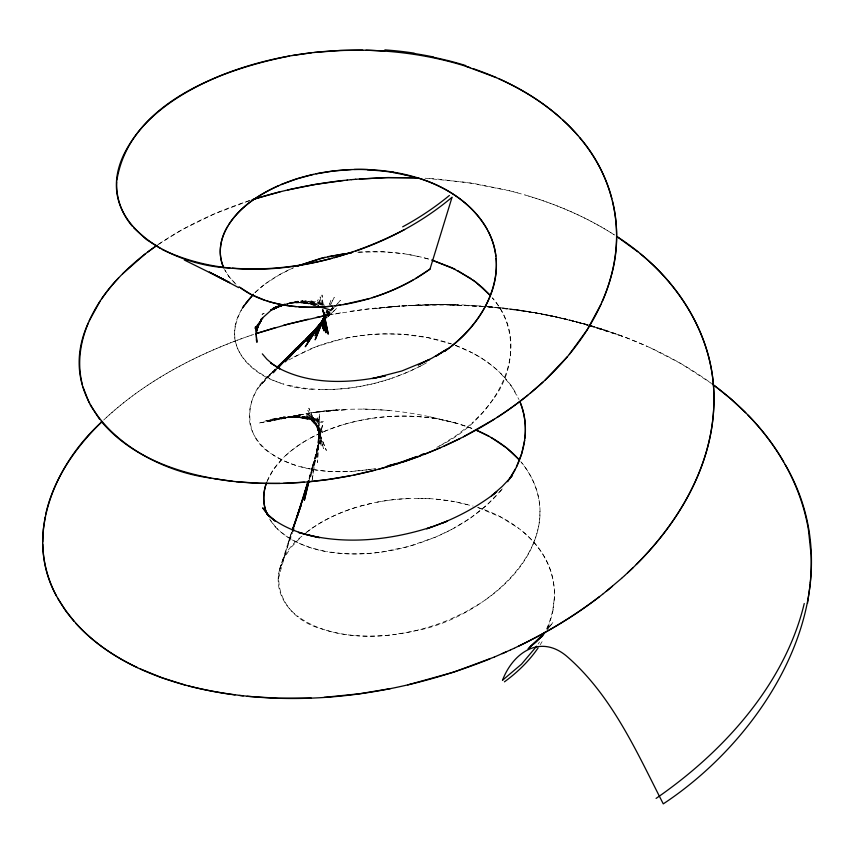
<?xml version="1.0" encoding="UTF-8"?>
<svg xmlns="http://www.w3.org/2000/svg" width="854" height="854" viewBox="0 0 854 854"><rect width="100%" height="100%" fill="white"/><g stroke="black" fill="none" stroke-linecap="round" stroke-linejoin="round"><path stroke-width="0.64" stroke-dasharray="4.27 3.2" d="M554.203 599.476L552.901 609.489M235.352 326.463C229.939 355.84 258.26 377.649 283.838 383.916M235.661 324.819L238.181 316.588L241.33 310.045M279.546 569.864C274.497 587.701 283.806 606.703 298.58 616.887M309.18 479.767L312.831 464.928L321.531 438.305L311.294 470.789L318.553 443.706L311.005 476.244L322.791 423.723L315.98 453.826L311.934 481.613L320.325 428.452L316.3 458.395L318.884 432.797L317.592 462.548L319.385 413.528L318.617 440.376L317.805 417.051L319.684 443.706L316.855 420.467L321.382 446.471L316.546 423.413L323.559 448.66L316.759 425.89L326.356 450.474L308.828 408.18L318.499 429.84L307.835 410.411L319.791 431.131L307.13 412.322L321.253 431.996L306.629 413.912L322.769 432.455L306.234 415.193L324.264 432.519M309.5 478.816L312.831 464.928L308.817 478.816M278.255 578.798L291.246 533.163M279.984 568.22L283.944 558.367L290.125 548.695M291.662 532.352L288.129 543.678L291.929 532.394M290.381 535.629L279.482 570.098L292.559 532.576M309.255 478.923L315.66 458.886L308.902 478.71M326.036 313.055L327.007 310.568M329.409 304.355L330.85 300.629L329.377 304.205M266.907 481.741L273.323 469.657L283.923 457.168M325.94 312.543L326.922 310.151M267.185 481.058C274.945 462.42 291.289 448.937 308.443 439.18M546.485 629.12C552.175 616.716 555.079 602.988 554.299 589.324A82.326 60.154 -10.5 0 0 554.065 586.527L553.68 583.837A197.722 144.486 -9.6 0 0 552.506 577.752L551.545 573.771A115.109 84.066 -8.9 0 0 549.912 568.828C544.329 553.243 533.504 539.931 520.577 529.768M529.886 551.225C536.515 538.372 540.379 523.918 539.856 509.39M326.559 312.649L327.744 310.301L325.257 314.902M330.701 304.44L334.256 297.416L330.658 304.408M241.821 309.169C212.934 357.25 275.287 390.694 316.044 389.232M528.583 553.67C517.866 573.098 501.544 588.94 483.311 601.323M547.307 629.227L550.029 624.786L547.318 628.971M326.452 314.966L328.555 311.657M494.615 397.398C514.599 369.718 517.225 329.292 495.448 301.814M538.116 644.097L539.482 641.994M326.911 313.834L329.153 310.536M493.196 399.48L483.524 411.649L472.059 423.072M327.263 314.646L329.601 311.561M330.381 310.536L332.708 307.451M326.441 315.35L329.569 311.358M330.349 310.354L332.697 307.355M548.738 627.797L553.104 622.214L547.627 629.195M502.259 488.926L498.245 493.633M291.46 546.998L301.633 536.419M501.458 489.897L487.015 504.885L471.504 517.236M327.146 315.361L334.213 307.376M335.088 306.372L340.394 300.384L337.842 303.266M325.918 316.685L334.437 307.098M327.712 315.841L330.274 312.959L327.541 315.895M275.308 369.398L259.894 385.891C248.92 400.12 245.098 421.022 255.09 436.8M496.238 495.843C480.119 513.073 460.007 526.245 438.518 535.821M275.5 369.483L259.894 385.891L267.686 376.667L275.308 369.654M267.9 376.454C243.913 396.181 242.547 437.28 271.156 453.559M267.035 377.34L275.383 369.024M328.064 316.695L336.54 308.401L327.445 317.197M254.919 292.708L263.352 285.375M269.416 374.938L276.055 369.035M103.686 420.019C144.572 381.503 195.32 354.88 248.002 336.359M255.165 292.474C266.181 281.895 279.439 273.921 293.36 267.793L279.738 274.561L265.295 283.891M106.216 417.649C145.628 381.375 193.837 355.851 243.977 337.778M285.503 455.673C301.003 441.411 320.335 431.921 340.276 425.559M301.889 536.184C262.402 566.522 276.12 617.25 322.908 629.227M469.988 424.886L456.666 435.241L442.852 444.027M305.978 532.757C321.147 520.748 339.017 512.528 357.463 506.966M306.842 532.074L310.578 529.277M157.947 244.682L180.557 230.612M312.628 527.836C336.796 511.429 365.544 502.792 394.388 499.569M158.844 244.063C186.93 225.029 218.101 210.842 250.318 200.338M468.803 519.093L453.954 528.167M480.919 602.924L465.868 611.795L449.834 619.428M288.908 359.918L307.867 350.033M439.319 446.012C491.84 421.15 538.009 349.734 492.182 297.662M426.52 362.833L421.449 365.587M293.968 356.94L316.492 346.532L342.273 338.91M183.567 228.936L214.439 213.852L250.03 200.434M436.874 447.336L439.458 445.937M310.653 437.963C331.16 426.957 353.919 420.531 376.945 417.67M422.367 365.106L409.066 371.554L392.424 378.066M451.371 529.565L435.305 537.209L418.588 543.475M420.424 366.12C389.178 382.133 353.876 390.609 318.723 389.36M435.305 537.209L408.756 546.443L381.279 552.122M310.322 348.976C332.441 339.764 356.299 334.981 380.222 334.021M447.09 620.57C418.62 632.077 387.599 637.853 356.887 635.76M247.831 336.412L252.41 334.843M251.716 335.078L253.67 334.426M287.019 303.875L293.157 301.857L287.147 303.661L312.084 301.024L289.57 303.255L316.065 301.708L293.146 302.839L319.748 302.7L296.285 302.636L322.801 303.864L299.231 302.604L325.47 305.241L301.964 302.711L318.713 305.369M389.595 379.016L372.429 383.873L355.147 387.236M415.749 544.393C392.947 551.481 368.917 554.983 345.037 553.702M343.105 424.694C373.145 415.823 405.191 413.763 436.116 418.727M360.174 506.176L374.105 502.76M286.698 304.163L298.195 301.056L286.827 303.875L303.085 300.672L286.773 304.173M413.421 631.149C484.976 619.62 580.741 537.913 521.591 462.622M296.605 415.802L267.067 421.737L298.238 415.62L258.516 423.146L287.04 417.371L264.099 421.118L293.36 416.571L269.298 419.56L299.103 416.272L274.059 418.417L304.248 416.389L278.916 417.542L309.329 416.912L283.24 416.987L313.706 417.745L287.19 416.699L317.539 418.866L290.584 416.613L320.645 420.136L293.872 416.677L323.442 421.705M281.233 418.748L302.529 414.436L294.929 415.877M286.239 417.67L290.05 416.859M290.947 416.677L282.93 418.321L292.506 416.357M289.591 416.955L291.737 416.517M291.278 416.613C341.216 405.33 393.662 407.091 443.109 419.997M410.166 631.853L392.915 634.725M345.101 338.301C375.877 331.982 408.137 332.238 438.614 340.073M290.499 416.763L304.504 414.147L295.89 415.684M294.459 415.973L292.794 416.304L294.651 415.941M288.876 417.083L291.395 416.581M292.346 416.389L292.965 416.272M289.762 416.901L284.617 417.926L293.242 416.282L280.966 418.588M327.765 315.126L365.544 309.223L406.312 305.583M329.046 314.88L341.739 312.649M376.988 502.184C402.138 497.359 428.174 496.985 453.41 501.437M296.85 415.503L297.8 415.332M373.529 468.846L375.803 468.44M287.136 304.003L307.728 300.661L287.147 303.725M372.525 469.017L367.732 469.753M350.257 311.304L376.016 308.016M370.134 469.401C351.923 472.187 333.252 472.657 315.009 469.839M352.275 387.652C330.295 390.63 307.621 390.31 286.111 384.556M366.772 469.892L349.734 471.493M378.407 552.495C343.714 556.328 303.81 553.552 277.038 528.562M379.987 417.328C410.881 414.073 442.756 417.115 471.846 428.345M389.691 635.098C368.117 637.34 345.913 636.39 325.096 629.932M380.361 307.568L410.657 305.358M397.345 499.27L412.194 498.384M357.794 252.24C382.272 250.403 407.155 252.624 430.704 259.691M358.669 252.176L383.275 251.823L404.123 253.798M410.219 305.38L445.372 304.729M414.991 305.177L432.359 304.729M346.937 471.621C321.446 472.369 294.619 468.697 272.778 454.67M383.35 333.914L400.921 334.213M436.693 304.697L441.038 304.697M458.064 304.995C429.53 304.141 400.953 305.284 372.622 308.828L399.896 305.967L390.822 306.874L418.972 305.027L408.287 305.561L438.54 304.686L426.295 304.782L462.452 304.942L483.118 306.202M418.161 498.32L433.042 498.885M445.212 304.718L455.203 304.91M449.695 304.793L483.108 306.362M362.993 408.97L389.317 410.411M425.121 178.208L467.853 182.542L509.646 190.816M429.434 178.475L433.747 178.774M483.802 306.415L444.368 304.568L482.243 306.458M487.527 306.853L496.772 307.568M342.379 553.531L327.018 551.663M404.038 334.426L428.473 337.736L451.211 343.863M485.04 306.511L494.925 307.387M437.6 179.073L474.119 183.525L505.76 189.866M488.21 306.586C521.751 309.319 554.972 315.574 587.371 324.659M488.456 306.789L505.483 308.507M435.999 499.131L453.495 501.447L473.105 506.059M354.25 635.547C335.28 633.796 316.012 628.971 300.16 618.018M488.008 306.671L529.138 311.785M488.36 306.778L515.848 309.821L498.48 307.483L534.689 312.713L516.339 309.66L553.243 316.247L534.017 312.447L571.529 320.442M513.937 309.564L538.981 313.471M318.595 305.284L304.259 302.892L315.564 305.358M407.123 254.268L421.342 257.139M533.963 312.585L562.53 318.286L588.011 324.851M312.521 469.422L298.334 466.145M438.999 419.218L455.876 423.05L473.543 429.018M543.112 314.229L567.526 319.46M456.367 501.981L470.373 505.28M324.563 551.204L310.6 547.702L298.099 542.898M296.573 416.859L325.502 423.296M315.286 305.166L306.33 303.138L313.994 305.294M429.679 416.752L457.947 423.637M588.011 324.894L551.556 315.863L587.99 324.872M509.165 190.698L513.5 191.808M513.19 191.723L517.353 192.833M424.118 257.844L429.605 259.36M517.182 192.78L525.114 195.011M587.669 325.235L568.668 319.855L588.032 325.203M588.94 325.587L606.671 330.615L589.271 325.555M441.379 340.81L451.254 343.884M524.975 194.979L529.042 196.185M591.278 325.79L595.163 326.954M590.285 325.502C633.38 338.12 675.023 356.844 711.382 383.382M528.754 196.1C558.74 205.195 587.755 217.823 614.165 234.775M587.915 325.225L585.545 324.477L588.086 325.289M589.1 325.598L623.655 336.647L589.356 325.694M599.028 328.149L621.733 335.921M532.522 197.253C561.302 206.305 589.153 218.667 614.549 235.021M477.471 507.415C514.588 518.624 551.791 548.087 554.257 589.441M295.783 465.377C280.358 460.434 265.06 452.065 255.976 438.219M478.486 507.746L501.138 517.278L518.602 528.252M455.321 345.347C471.333 351.336 486.534 359.929 498.992 371.725M455.62 345.454L472.134 352.809M625.427 337.319L647.065 346.318M650.577 347.92L680.83 363.548L711.126 383.2M296.178 541.98C285.097 536.525 274.796 528.562 268.764 517.588M474.472 354.058C491.979 363.623 507.724 377.415 516.969 395.317M235.971 284.19L228.979 276.621L224.506 269.426M234.839 283.144L228.925 276.557L225.04 270.462M500.722 373.401L511.29 385.912L519.018 399.597M275.799 527.27L269.586 519.029M520.823 461.694C531.658 474.397 538.767 490.463 539.749 507.201M492.598 298.163L494.05 299.978M317.314 300.021L320.197 305.583M320.901 304.803L318.574 298.59L321.04 305.668M321.958 304.664L320.111 296.904L321.862 304.664M323.09 304.995L322.001 294.993L323.132 305.486M554.331 589.986L554.395 592.228A159.164 116.144 -11.6 0 1 554.246 599.476M553.221 609.489A140.664 102.117 -13.3 0 1 547.147 628.757M542.098 641.664A138.209 98.904 -15.6 0 1 540.166 644.791M276.76 369.206L272.341 373.999L276.771 369.216M264.292 313.247L261.997 314.325L264.313 313.258M298.825 415.14L288.193 417.489L302.978 414.286L298.825 415.14M293.253 416.208L288.001 417.264L293.253 416.208M326.794 410.742L311.464 412.792L337.042 409.76L326.794 410.742M320.367 411.713L315.937 412.162L347.13 409.61L320.367 411.713"/><path stroke-width="1.28" d="M42.7 541.863L43.266 529.523L45.113 517.076M324.21 313.984L324.114 330.957L324.766 314.219M116.774 181.785C115.802 198.021 121.941 214.237 132.519 226.459M116.881 180.215C129.659 102.704 222.36 69.291 289.602 56.001M524.932 438.187C526.331 425.826 524.612 413.133 519.883 401.636M324.392 314.304L322.823 328.694L324.851 315.628M810.446 582.535L807.489 603.436M524.655 440.397L521.677 453.687L516.457 466.828M256.595 331.864L257.097 329.121M324.627 314.304L322.15 326.025L324.851 316.076L315.147 339.817L324.659 316.065L315.073 335.793L324.766 316.973M257.492 327.648L256.873 330.413L257.406 328.342M45.625 514.578C53.567 478.699 75.451 447.464 101.445 422.175M308.87 481.048L304.344 500.295L308.892 481.346M257.214 329.025L257.94 326.249M308.091 481.336L304.44 493.954L308.454 481.432M415.546 278.575L429.989 269.127L452.054 197.231C423.733 221.122 390.577 238.96 355.638 251.108M324.83 314.539L322.193 323.004L325.075 315.542M292.442 529.832L308.892 480.663L307.653 484.421M266.202 483.684C262.701 493.665 262.851 504.981 267.302 514.642M305.198 491.947L296.584 518.282L308.059 481.186M257.844 327.007L257.502 328.053L257.972 326.666M292.346 531.145L296.146 519.862M296.989 517.353L301.216 504.821L292.548 529.469M266.555 482.702C262.829 492.662 262.68 504.052 266.96 513.862M292.997 531.327L293.872 528.829M257.887 326.922L258.26 325.929M258.132 326.26L258.335 325.769L258.036 326.484M257.919 326.815L258.581 325.182M324.958 314.923L322.993 319.684L324.659 316.065M118.599 277.956C91.826 305.743 72.195 345.87 82.454 384.962M88.314 322.919C50.375 405.436 137.782 468.857 210.789 478.048M602.166 301.729C615.99 270.462 620.794 234.711 612.542 201.298M89.264 320.73L100.078 301.206M601.013 304.312L587.2 329.783L569.308 354.378M257.791 326.826L258.879 324.531M515.378 468.985L507.692 481.72M259.84 322.598L258.943 324.296L260.555 321.339M260.31 321.819L256.168 329.089L261.078 320.613L257.182 326.655M227.772 226.193C220.108 238.469 217.503 254.535 223.801 267.942M325.214 315.67L315.98 331.512L325.064 317.165M259.605 323.047L261.335 320.09M242.269 308.422L244.329 305.198M509.4 479.201C524.473 457.146 530.58 427.747 520.214 402.458M242.984 307.259L253.36 294.256L245.45 303.597M228.765 224.57C240.593 206.476 259.413 194.2 278.863 185.564M324.669 317.122L305.262 346.735L324.093 318.35M101.551 299.017C116.272 277.646 135.818 260 157.061 245.29M536.686 646.179L521.516 664.156L502.483 680.286C513.51 651.474 541.511 633.679 567.921 657.27C612.318 696.352 636.828 752.214 663.27 803.87C769.561 733.725 857.17 588.096 785.168 464.544M324.157 318.766L306.928 341.429L324.488 318.361M255.058 328.192L262.754 318.264M541.372 637.137L545.471 631.949M324.221 318.659L309.821 335.985L322.598 321.595M567.302 356.78L545.247 379.966M322.097 321.744L297.683 349.169L321.083 323.346M544.051 633.273L528.103 648.933L542.77 635.579L533.718 643.852M512.485 475.625L502.28 486.385L491.562 495.811L496.772 491.808C475.87 508.258 451.862 520.438 426.658 528.775L447.101 521.25L441.988 523.235M277.337 367.562L301.505 344.13M636.273 564.473C679.795 521.292 713.464 463.541 713.933 400.836C715.044 343.436 684.257 289.186 640.244 253.777M298.676 346.873L276.312 368.106M278.02 366.494L304.045 340.981M122.57 273.856L145.095 254.033M101.05 422.559C55.414 464.213 24.168 534.753 55.296 593.744C89.905 658.562 166.231 685.783 235.063 694.932M319.588 324.99L285.033 361.84L312.575 332.334M312.521 332.772L290.04 354.837L277.646 368.245L296.295 348.208L290.04 354.837L309.959 335.622M633.081 567.632L624.701 575.532M315.404 329.665L320.133 325.203M627.658 572.799C677.158 526.993 716.132 463.071 713.837 393.673C712.428 328.822 670.785 271.124 617.559 236.985M305.978 339.177L310.824 334.661M542.845 382.197L530.345 393.118M621.701 578.243L624.52 575.703M260.641 319.642L273.803 307.867M621.584 578.35L606.351 591.267M530.238 646.542L536.654 641.14M612.457 586.25L603.191 593.786M527.751 395.242C490.933 425.025 448.158 447.005 403.301 461.875M602.839 594.064C575.649 615.424 545.834 633.326 514.578 648.047M446.77 349.67C475.23 328.641 499.398 295.324 496.089 258.335M599.551 596.615C574.432 615.947 547.136 632.376 518.591 646.136M147.55 252.165L155.951 246.059M444.688 351.207C482.126 326.164 511.311 274.935 488.114 231.124M444.486 351.357L446.001 350.236M429.989 269.127C412.493 281.756 392.819 291.246 372.259 297.694M497.145 417.392C548.642 384.054 594.832 336.241 611.261 275.693C624.882 227.965 612.072 174.579 579.503 137.377M447.325 348.816L435.657 356.396L444.955 350.471L431.91 358.178L418.161 364.957L429.637 359.502L401.764 370.999L372.611 378.546L385.474 375.792C350.161 383.585 310.749 385.282 277.945 367.764L279.664 368.725L270.739 362.961L279.664 368.725M494.274 419.229L463.498 436.768M413.016 280.037C378.546 299.444 338.451 309.404 298.889 306.832M404.593 229.534C331.95 267.451 238.96 286.079 162.164 249.485M273.045 309.468L278.116 306.789L271.209 310.013M460.306 438.39L444.016 446.108M510.532 649.926L514.065 648.293M271.284 310.077L282.898 304.771L273.163 308.753M510.158 650.097L494.359 657.036M502.301 653.63L506.241 651.88M440.707 447.571L423.904 454.488M420.478 455.118L423.691 453.73M494.135 657.132L453.709 672.141L407.742 684.908M281.318 184.517L296.776 178.86L313.269 174.44M297.331 266.128L321.211 258.25L345.027 253.585M489.972 658.85C395.253 696.853 288.31 710.998 188.446 685.933M417.168 456.474L401.252 462.153M298.313 265.722L324.968 257.321M417.222 456.463L404.006 461.277M270.782 309.821L284.329 304.536M420.478 455.801C359.683 478.528 293.52 488.701 228.861 480.866C181.891 474.707 132.391 458.641 101.05 421.161M284.393 304.376L273.483 308.219L285.791 304.28M353.012 252.005L334.458 257.652M255.613 333.765L275.447 327.616M256.851 333.359L288.716 323.944L325.363 315.596M402.885 461.63L398.412 463.017L400.302 462.452M399.821 463.007L378.792 469.177M251.973 199.804C282.93 189.908 314.945 183.418 347.268 180.077M253.958 199.174L280.091 191.808M284.734 304.376L275.127 307.259L285.417 304.515M431.665 526.961C389.008 540.731 341.867 545.514 298.441 532.405L319.567 537.668C301.056 534.156 282.653 527.548 268.081 515.293L275.575 521.356L268.359 514.877L262.68 507.831L269.042 516.414L264.26 508.973M369.408 298.569L343.522 304.547M395.541 463.861L397.452 463.306M397.291 463.359L387.129 466.049M392.68 464.651L394.591 464.117M283.517 325.342L308.134 319.204M389.808 465.398L391.719 464.896M331.79 258.378C299.466 266.875 265.754 270.729 232.363 268.135M375.258 470.095L353.994 475.016M287.755 189.962L315.126 184.464L343.212 180.514M327.808 256.67L351.688 252.784M316.46 317.389L324.84 315.692M316.097 173.832L333.455 170.981L351.218 169.551M390.395 688.623L359.363 693.79L324.061 697.366M350.428 475.721L329.1 479.35L307.856 481.848M292.676 55.467L311.379 52.799M340.65 305.006L334.917 305.796M347.952 253.211L350.887 252.869M314.539 52.436L340.073 50.493L362.704 50.172M332.057 306.127C310.365 308.433 288.044 307.493 267.099 301.014M347.119 180.087L351.421 179.66M351.325 179.671L355.744 179.276M355.403 179.297L386.083 177.6L416.464 177.803M304.334 482.158L283.368 483.343M359.481 178.966L388.218 177.557L417.062 177.824M311.198 698.06L278.628 698.284L247.105 696.309M354.196 169.455C403.6 168.377 460.616 183.856 487.068 229.15M279.909 483.428L259.402 483.289L236.174 481.699M365.95 50.226C401.284 51.059 436.607 56.599 470.212 67.658M367.828 169.551C328.886 168.27 288.62 176.586 255.73 198.16C233.879 212.08 212.518 239.003 223.054 266.17M384.684 51.112C329.441 47.322 273.066 54.699 221.496 75.227C182.148 91.517 142.031 116.005 123.189 155.866C92.275 223.631 173.255 266.288 229.929 267.921M296.253 306.618C276.792 304.825 256.979 299.797 240.935 288.204M239.43 695.466L243.251 695.903M232.928 481.346L213.884 478.614M391.858 171.9L393.395 172.156M185.008 685.015L161.865 677.713L140.387 668.96M319.108 306.735L330.615 309.981M416.528 177.557C453.41 188.168 490.869 215.592 495.854 256.157M431.772 260.022L452.044 267.814L471.002 278.607M465.345 66.1L496.238 77.597M432.316 260.192L455.267 269.373M473.169 68.662C504.895 79.507 535.212 95.488 560.395 117.82M264.911 300.298L250.798 294.331L239.067 286.795M475.55 429.85L488.894 436.245M476.916 430.427C492.459 437.141 507.052 446.514 518.517 459.068M499.035 78.835C528.658 92.147 556.328 110.721 577.752 135.327M184.293 260L224.1 279.728M137.462 667.604C114.511 656.715 92.937 642.283 75.814 623.367M215.229 275.148L229.737 282.642L209.337 272.084L238.672 287.649M457.691 270.611L475.667 281.98L490.377 295.559M160.456 248.557L146.322 239.451L133.598 227.719M491.263 437.579L506.518 447.891L518.997 459.601M617.261 236.793L637.757 251.749M473.073 280.059L482.723 287.841L489.513 294.609M712.332 384.097C740.792 405.042 765.857 431.099 783.598 461.79M714.243 385.506L730.65 398.722L745.691 412.738M272.661 364.199L266.875 359.214L262.327 353.866M562.455 119.688C585.759 140.846 604.024 168.174 611.923 198.833M748.061 415.151C777.215 444.977 798.992 482.585 807.297 523.662A304.056 214.589 -9.8 0 1 808.428 529.736L811.086 554.652A387.182 272.906 -11 0 1 810.275 582.545M74.042 621.37L65.875 611.08L57.645 598.174M99.651 419.399L90.108 404.689M322.502 310.023L326.538 317.795M56.407 595.889C47.984 580.047 43.18 562.263 42.743 544.308M89.136 402.778L83.009 387.001M323.687 312.254L325.545 317.229M322.684 310.386L324.733 316.29L323.815 312.415M323.025 309.831L328.235 334.16L323.997 313.354L325.95 332.782L324.424 313.888M255.399 326.826L256.99 342.443M323.997 313.354L324.189 314.998L323.912 312.5M256.435 339.508L256.638 341.664L256.232 333.754M538.105 647.908A138.209 98.904 -15.6 0 1 504.436 681.834M804.244 603.511A405.65 273.931 -15.6 0 1 656.085 798.415M449.396 195.459A211.098 142.383 -22.6 0 1 402.672 226.822M447.603 60.463A263.107 179.884 0 0 1 465.708 65.566M433.063 57.197A231.263 156.485 0.3 0 1 447.571 60.527M413.987 53.482A271.241 181.817 0.5 0 1 433.191 56.908M384.866 49.884A245.952 163.093 0.7 0 1 414.105 53.129M367.786 169.967A146.098 95.381 -0.6 0 1 381.855 170.981A121.3 80.308 -0.7 0 1 391.73 172.22M393.214 172.604A155.257 104.071 -0.9 0 1 404.892 174.931M404.924 174.878A129.306 87.588 -1.2 0 1 416.293 177.91M258.089 326.335L257.78 327.21L258.068 326.431"/></g></svg>
